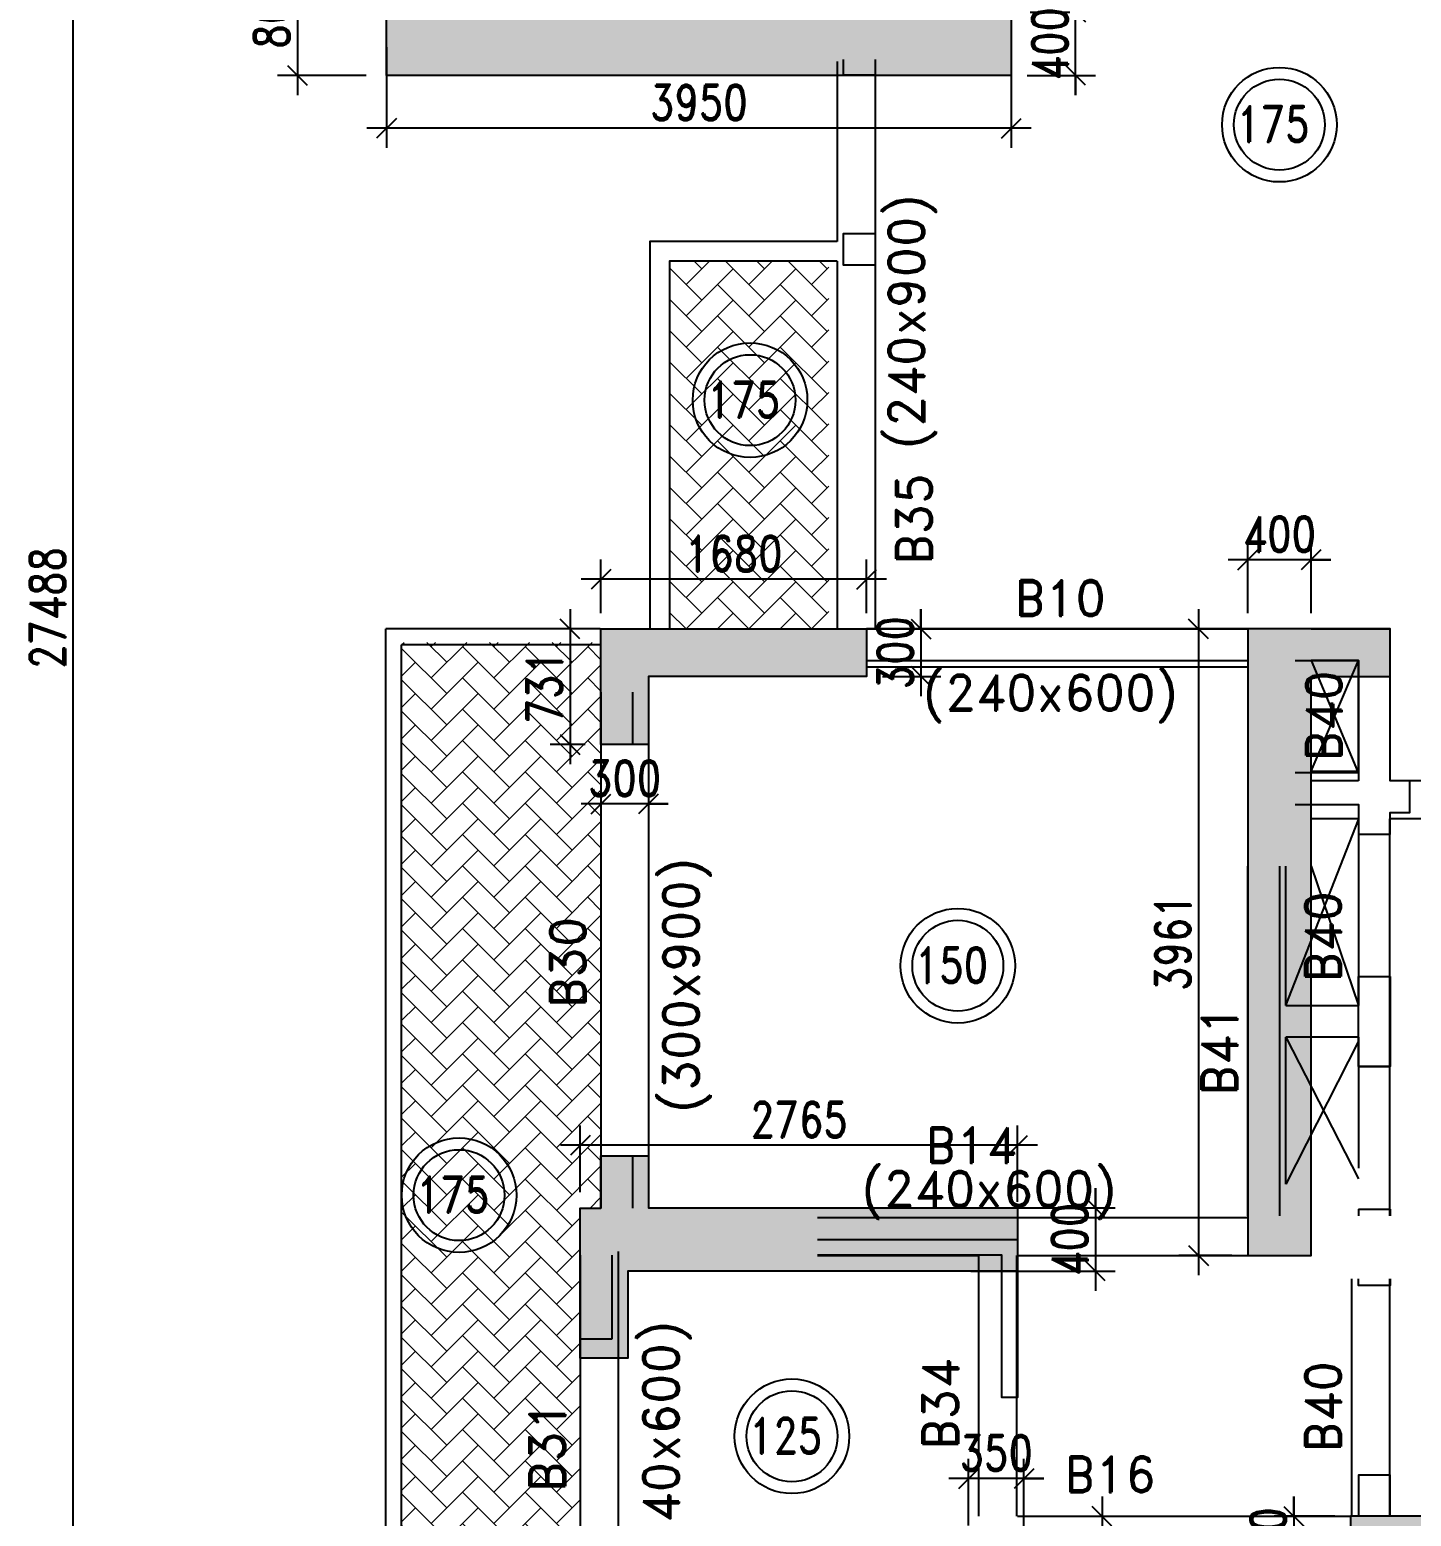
# Model space of a CAD drawing. Header units: millimetres. Extents: x 2061841 to 105821645, y -77612 to 48520811.
# Drawn here: x 105299043 to 105307777, y 48444176 to 48453574 of the extents above; entities that cross this region are included whole.
import ezdxf

# ---------------------------------------------------------------- set-up
doc = ezdxf.new("R2010")
doc.units = ezdxf.units.MM
doc.header["$LTSCALE"] = 10
doc.header["$MEASUREMENT"] = 0
doc.linetypes.add('$0$HIDDEN', pattern=[0.375, 0.25, -0.125])
for name, color, linetype in [('AS-COLS', 2, 'Continuous'), ('DIM', 8, 'Continuous'), ('S-BEAM', 4, 'Continuous'), ('S-BEAMNO.', 4, 'Continuous'), ('S-CUTOUT', 6, 'Continuous'), ('S-NON STR WALL', 1, 'Continuous'), ('S-OPENING', 6, 'Continuous'), ('S-slab thk.', 2, 'Continuous'), ('xa_type A_Seventh floor plan$0$A-WALL', 3, 'Continuous')]:
    doc.layers.add(name, color=color, linetype=linetype)
doc.layers.add('S-Hatch Balcony', color=8, linetype='Continuous', lineweight=5)
doc.layers.add('S-STRCOL HATCH', color=33, linetype='Continuous', lineweight=9)
doc.styles.add('200', font='romand.shx', dxfattribs={"width": 0.8, "height": 225})
doc.styles.add('RD', font='romand.shx', dxfattribs={"width": 0.9, "height": 225})
doc.dimstyles.new('GR1', dxfattribs={"dimtxt": 225, "dimasz": 125, "dimexe": 125, "dimexo": 100, "dimgap": 50, "dimtad": 1, "dimdec": 0, "dimzin": 3, "dimdsep": 46, "dimtxsty": '200', "dimblk1": 'OBLIQUE', "dimblk2": 'OBLIQUE', "dimsah": 1, "dimcen": 0.0625, "dimdle": 125, "dimclrd": 3, "dimclre": 3, "dimclrt": 2, "dimadec": 0, "dimazin": 0, "dimtfac": 1, "dimtdec": 0, "dimtix": 1, "dimtmove": 0, "dimatfit": 3, "dimfxl": 1, "dimtolj": 1, "dimtzin": 0, "dimarcsym": 0})

# ---------------------------------------------------------------- blocks, each defined once
blk = doc.blocks.new('_Oblique')
at = {"color": 0, "linetype": 'ByBlock', "lineweight": -2}
blk.add_line((-0.5, -0.5), (0.5, 0.5), dxfattribs=at)
blk = doc.blocks.new('*D359')
at = {"layer": 'Defpoints', "color": 0, "transparency": 16777216}
for p in [(102536317.6, 48561676.5), (102539498.1, 48561676.5), (102538298.6, 48534188.6)]:
    blk.add_point(p, dxfattribs=at)
at = {"layer": 'S-NON STR WALL', "color": 3, "lineweight": -2, "transparency": 16777216}
for p, q in [((102536317.6, 48534063.6), (102536317.6, 48561801.5)), ((102539398.1, 48561676.5), (102536192.6, 48561676.5)), ((102538198.6, 48534188.6), (102536192.6, 48534188.6))]:
    blk.add_line(p, q, dxfattribs=at)
at = {"layer": 'S-NON STR WALL', "color": 3, "linetype": 'ByBlock', "lineweight": -2, "transparency": 16777216, "xscale": 125, "yscale": 125, "zscale": 125}
for p, rotation in [((102536317.6, 48561676.5), 90), ((102536317.6, 48534188.6), 270)]:
    blk.add_blockref('_Oblique', p, dxfattribs=dict(at, rotation=rotation))
at = {"layer": 'S-NON STR WALL', "color": 2, "transparency": 16777216, "insert": (102536155.1, 48547932.6), "char_height": 225, "attachment_point": 5, "rotation": 90, "style": '200'}
blk.add_mtext('\\A1;27488', dxfattribs=at)
blk = doc.blocks.new('*D384')
at = {"layer": 'Defpoints', "color": 0, "transparency": 16777216}
for p in [(4998.3, 8510.5), (4998.3, 7610.5), (5398.2, 7610.5)]:
    blk.add_point(p, dxfattribs=at)
at = {"layer": 'DIM', "color": 3, "lineweight": -2, "transparency": 16777216}
for p, q in [((5398.2, 8635.5), (5398.2, 7485.5)), ((5098.3, 8510.5), (5523.2, 8510.5)), ((5098.3, 7610.5), (5523.2, 7610.5))]:
    blk.add_line(p, q, dxfattribs=at)
at = {"layer": 'DIM', "color": 3, "linetype": 'ByBlock', "lineweight": -2, "transparency": 16777216, "xscale": 125, "yscale": 125, "zscale": 125}
for p, rotation in [((5398.2, 8510.5), 90), ((5398.2, 7610.5), 270)]:
    blk.add_blockref('_Oblique', p, dxfattribs=dict(at, rotation=rotation))
at = {"layer": 'DIM', "color": 2, "transparency": 16777216, "insert": (5235.7, 8060.5), "char_height": 225, "attachment_point": 5, "rotation": 90, "style": '200'}
blk.add_mtext('\\A1;900', dxfattribs=at)
blk = doc.blocks.new('*D385')
at = {"layer": 'Defpoints', "color": 0, "transparency": 16777216}
for p in [(4554.3, 8748.3), (4554.3, 8352.1), (4904.3, 8340.2)]:
    blk.add_point(p, dxfattribs=at)
at = {"layer": 'DIM', "color": 3, "lineweight": -2, "transparency": 16777216}
for p, q in [((4554.3, 8452.1), (4554.3, 8873.3)), ((4904.3, 8440.2), (4904.3, 8873.3)), ((5029.3, 8748.3), (4429.3, 8748.3)), ((4554.3, 8748.3), (4429.3, 8748.3)), ((4904.3, 8748.3), (5029.3, 8748.3))]:
    blk.add_line(p, q, dxfattribs=at)
at = {"layer": 'DIM', "color": 3, "linetype": 'ByBlock', "lineweight": -2, "transparency": 16777216, "xscale": 125, "yscale": 125, "zscale": 125}
blk.add_blockref('_Oblique', (4554.3, 8748.3), dxfattribs=at)
at = {"layer": 'DIM', "color": 3, "linetype": 'ByBlock', "lineweight": -2, "transparency": 16777216, "xscale": 125, "yscale": 125, "zscale": 125, "rotation": 180}
blk.add_blockref('_Oblique', (4904.3, 8748.3), dxfattribs=at)
at = {"layer": 'DIM', "color": 2, "transparency": 16777216, "insert": (4729.3, 8910.8), "char_height": 225, "attachment_point": 5, "style": '200'}
blk.add_mtext('\\A1;350', dxfattribs=at)
blk = doc.blocks.new('*D386')
at = {"layer": 'Defpoints', "color": 0, "transparency": 16777216}
for p in [(6969.4, 8510.5), (6610.5, 8160.5), (6969.4, 8160.5)]:
    blk.add_point(p, dxfattribs=at)
at = {"layer": 'DIM', "color": 3, "lineweight": -2, "transparency": 16777216}
for p, q in [((6610.5, 8635.5), (6610.5, 8035.5)), ((6610.5, 8510.5), (6610.5, 8635.5)), ((6869.4, 8510.5), (6485.5, 8510.5)), ((6869.4, 8160.5), (6485.5, 8160.5)), ((6610.5, 8160.5), (6610.5, 8035.5))]:
    blk.add_line(p, q, dxfattribs=at)
at = {"layer": 'DIM', "color": 3, "linetype": 'ByBlock', "lineweight": -2, "transparency": 16777216, "xscale": 125, "yscale": 125, "zscale": 125}
for p, rotation in [((6610.5, 8510.5), 270), ((6610.5, 8160.5), 90)]:
    blk.add_blockref('_Oblique', p, dxfattribs=dict(at, rotation=rotation))
at = {"layer": 'DIM', "color": 2, "transparency": 16777216, "insert": (6448, 8335.5), "char_height": 225, "attachment_point": 5, "rotation": 90, "style": '200'}
blk.add_mtext('\\A1;350', dxfattribs=at)
blk = doc.blocks.new('*D388')
at = {"layer": 'Defpoints', "color": 0, "transparency": 16777216}
for p in [(2099.4, 10855.6), (2099.4, 10459.3), (4864.3, 10399.3)]:
    blk.add_point(p, dxfattribs=at)
at = {"layer": 'DIM', "color": 3, "lineweight": -2, "transparency": 16777216}
for p, q in [((2099.4, 10559.3), (2099.4, 10980.6)), ((4864.3, 10499.3), (4864.3, 10980.6)), ((4989.3, 10855.6), (1974.4, 10855.6))]:
    blk.add_line(p, q, dxfattribs=at)
at = {"layer": 'DIM', "color": 3, "linetype": 'ByBlock', "lineweight": -2, "transparency": 16777216, "xscale": 125, "yscale": 125, "zscale": 125, "rotation": 180}
blk.add_blockref('_Oblique', (2099.4, 10855.6), dxfattribs=at)
at = {"layer": 'DIM', "color": 3, "linetype": 'ByBlock', "lineweight": -2, "transparency": 16777216, "xscale": 125, "yscale": 125, "zscale": 125}
blk.add_blockref('_Oblique', (4864.3, 10855.6), dxfattribs=at)
at = {"layer": 'DIM', "color": 2, "transparency": 16777216, "insert": (3481.9, 11018.1), "char_height": 225, "attachment_point": 5, "style": '200'}
blk.add_mtext('\\A1;2765', dxfattribs=at)
blk = doc.blocks.new('*D389')
at = {"layer": 'Defpoints', "color": 0, "transparency": 16777216}
for p in [(4695.5, 10460.5), (4467.6, 10060.5), (5356.2, 10060.5)]:
    blk.add_point(p, dxfattribs=at)
at = {"layer": 'DIM', "color": 3, "lineweight": -2, "transparency": 16777216}
for p, q in [((5356.2, 10585.5), (5356.2, 9935.5)), ((5356.2, 10460.5), (5356.2, 10585.5)), ((4795.5, 10460.5), (5481.2, 10460.5)), ((4567.6, 10060.5), (5481.2, 10060.5)), ((5356.2, 10060.5), (5356.2, 9935.5))]:
    blk.add_line(p, q, dxfattribs=at)
at = {"layer": 'DIM', "color": 3, "linetype": 'ByBlock', "lineweight": -2, "transparency": 16777216, "xscale": 125, "yscale": 125, "zscale": 125}
for p, rotation in [((5356.2, 10460.5), 270), ((5356.2, 10060.5), 90)]:
    blk.add_blockref('_Oblique', p, dxfattribs=dict(at, rotation=rotation))
at = {"layer": 'DIM', "color": 2, "transparency": 16777216, "insert": (5193.7, 10260.5), "char_height": 225, "attachment_point": 5, "rotation": 90, "style": '200'}
blk.add_mtext('\\A1;400', dxfattribs=at)
blk = doc.blocks.new('*D390')
at = {"layer": 'Defpoints', "color": 0, "transparency": 16777216}
for p in [(2229.7, 14434.1), (2229.7, 14120.5), (3909.7, 14120.5)]:
    blk.add_point(p, dxfattribs=at)
at = {"layer": 'DIM', "color": 3, "lineweight": -2, "transparency": 16777216}
for p, q in [((2229.7, 14220.5), (2229.7, 14559.1)), ((3909.7, 14220.5), (3909.7, 14559.1)), ((4034.7, 14434.1), (2104.7, 14434.1))]:
    blk.add_line(p, q, dxfattribs=at)
at = {"layer": 'DIM', "color": 3, "linetype": 'ByBlock', "lineweight": -2, "transparency": 16777216, "xscale": 125, "yscale": 125, "zscale": 125, "rotation": 180}
blk.add_blockref('_Oblique', (2229.7, 14434.1), dxfattribs=at)
at = {"layer": 'DIM', "color": 3, "linetype": 'ByBlock', "lineweight": -2, "transparency": 16777216, "xscale": 125, "yscale": 125, "zscale": 125}
blk.add_blockref('_Oblique', (3909.7, 14434.1), dxfattribs=at)
at = {"layer": 'DIM', "color": 2, "transparency": 16777216, "insert": (3069.7, 14596.6), "char_height": 225, "attachment_point": 5, "style": '200'}
blk.add_mtext('\\A1;1680', dxfattribs=at)
blk = doc.blocks.new('*D391')
at = {"layer": 'Defpoints', "color": 0, "transparency": 16777216}
for p in [(2229.7, 14120.5), (2034.5, 13389.9), (2229.8, 13389.9)]:
    blk.add_point(p, dxfattribs=at)
at = {"layer": 'DIM', "color": 3, "lineweight": -2, "transparency": 16777216}
for p, q in [((2034.5, 14245.5), (2034.5, 13264.9)), ((2129.7, 14120.5), (1909.5, 14120.5)), ((2129.8, 13389.9), (1909.5, 13389.9))]:
    blk.add_line(p, q, dxfattribs=at)
at = {"layer": 'DIM', "color": 3, "linetype": 'ByBlock', "lineweight": -2, "transparency": 16777216, "xscale": 125, "yscale": 125, "zscale": 125}
for p, rotation in [((2034.5, 14120.5), 90), ((2034.5, 13389.9), 270)]:
    blk.add_blockref('_Oblique', p, dxfattribs=dict(at, rotation=rotation))
at = {"layer": 'DIM', "color": 2, "transparency": 16777216, "insert": (1872, 13755.2), "char_height": 225, "attachment_point": 5, "rotation": 90, "style": '200'}
blk.add_mtext('\\A1;731', dxfattribs=at)
blk = doc.blocks.new('*D392')
at = {"layer": 'Defpoints', "color": 0, "transparency": 16777216}
for p in [(2229.8, 13389.9), (2529.8, 13389.9), (2229.8, 13013.7)]:
    blk.add_point(p, dxfattribs=at)
at = {"layer": 'DIM', "color": 3, "lineweight": -2, "transparency": 16777216}
for p, q in [((2229.8, 13289.9), (2229.8, 12888.7)), ((2529.8, 13289.9), (2529.8, 12888.7)), ((2654.8, 13013.7), (2104.8, 13013.7)), ((2229.8, 13013.7), (2104.8, 13013.7)), ((2529.8, 13013.7), (2654.8, 13013.7))]:
    blk.add_line(p, q, dxfattribs=at)
at = {"layer": 'DIM', "color": 3, "linetype": 'ByBlock', "lineweight": -2, "transparency": 16777216, "xscale": 125, "yscale": 125, "zscale": 125}
blk.add_blockref('_Oblique', (2229.8, 13013.7), dxfattribs=at)
at = {"layer": 'DIM', "color": 3, "linetype": 'ByBlock', "lineweight": -2, "transparency": 16777216, "xscale": 125, "yscale": 125, "zscale": 125, "rotation": 180}
blk.add_blockref('_Oblique', (2529.8, 13013.7), dxfattribs=at)
at = {"layer": 'DIM', "color": 2, "transparency": 16777216, "insert": (2379.8, 13176.2), "char_height": 225, "attachment_point": 5, "style": '200'}
blk.add_mtext('\\A1;300', dxfattribs=at)
blk = doc.blocks.new('*D393')
at = {"layer": 'Defpoints', "color": 0, "transparency": 16777216}
for p in [(3909.7, 14120.5), (3909.7, 13820.5), (4252.8, 13820.5)]:
    blk.add_point(p, dxfattribs=at)
at = {"layer": 'DIM', "color": 3, "lineweight": -2, "transparency": 16777216}
for p, q in [((4252.8, 14245.5), (4252.8, 13695.5)), ((4252.8, 14120.5), (4252.8, 14245.5)), ((4009.7, 14120.5), (4377.8, 14120.5)), ((4009.7, 13820.5), (4377.8, 13820.5)), ((4252.8, 13820.5), (4252.8, 13695.5))]:
    blk.add_line(p, q, dxfattribs=at)
at = {"layer": 'DIM', "color": 3, "linetype": 'ByBlock', "lineweight": -2, "transparency": 16777216, "xscale": 125, "yscale": 125, "zscale": 125}
for p, rotation in [((4252.8, 14120.5), 270), ((4252.8, 13820.5), 90)]:
    blk.add_blockref('_Oblique', p, dxfattribs=dict(at, rotation=rotation))
at = {"layer": 'DIM', "color": 2, "transparency": 16777216, "insert": (4090.3, 13970.5), "char_height": 225, "attachment_point": 5, "rotation": 90, "style": '200'}
blk.add_mtext('\\A1;300', dxfattribs=at)
blk = doc.blocks.new('*D394')
at = {"layer": 'Defpoints', "color": 0, "transparency": 16777216}
for p in [(874.4, 17897.3), (4824.2, 17897.3), (874.4, 17285.8)]:
    blk.add_point(p, dxfattribs=at)
at = {"layer": 'DIM', "color": 3, "lineweight": -2, "transparency": 16777216}
for p, q in [((874.4, 17797.3), (874.4, 17160.8)), ((4824.2, 17797.3), (4824.2, 17160.8)), ((4949.2, 17285.8), (749.4, 17285.8))]:
    blk.add_line(p, q, dxfattribs=at)
at = {"layer": 'DIM', "color": 3, "linetype": 'ByBlock', "lineweight": -2, "transparency": 16777216, "xscale": 125, "yscale": 125, "zscale": 125, "rotation": 180}
blk.add_blockref('_Oblique', (874.4, 17285.8), dxfattribs=at)
at = {"layer": 'DIM', "color": 3, "linetype": 'ByBlock', "lineweight": -2, "transparency": 16777216, "xscale": 125, "yscale": 125, "zscale": 125}
blk.add_blockref('_Oblique', (4824.2, 17285.8), dxfattribs=at)
at = {"layer": 'DIM', "color": 2, "transparency": 16777216, "insert": (2849.3, 17448.3), "char_height": 225, "attachment_point": 5, "style": '200'}
blk.add_mtext('\\A1;3950', dxfattribs=at)
blk = doc.blocks.new('*D396')
at = {"layer": 'Defpoints', "color": 0, "transparency": 16777216}
for p in [(845.4, 18420), (310.8, 17620), (845.4, 17620)]:
    blk.add_point(p, dxfattribs=at)
at = {"layer": 'DIM', "color": 3, "lineweight": -2, "transparency": 16777216}
for p, q in [((310.8, 18545), (310.8, 17495)), ((745.4, 18420), (185.8, 18420)), ((745.4, 17620), (185.8, 17620))]:
    blk.add_line(p, q, dxfattribs=at)
at = {"layer": 'DIM', "color": 3, "linetype": 'ByBlock', "lineweight": -2, "transparency": 16777216, "xscale": 125, "yscale": 125, "zscale": 125}
for p, rotation in [((310.8, 18420), 90), ((310.8, 17620), 270)]:
    blk.add_blockref('_Oblique', p, dxfattribs=dict(at, rotation=rotation))
at = {"layer": 'DIM', "color": 2, "transparency": 16777216, "insert": (148.3, 18020), "char_height": 225, "attachment_point": 5, "rotation": 90, "style": '200'}
blk.add_mtext('\\A1;800', dxfattribs=at)
blk = doc.blocks.new('*D407')
at = {"layer": 'Defpoints', "color": 0, "transparency": 16777216}
for p in [(6319.5, 14556.9), (6319.5, 14120.5), (6719.5, 14120.5)]:
    blk.add_point(p, dxfattribs=at)
at = {"layer": 'DIM', "color": 3, "lineweight": -2, "transparency": 16777216}
for p, q in [((6319.5, 14220.5), (6319.5, 14681.9)), ((6719.5, 14220.5), (6719.5, 14681.9)), ((6844.5, 14556.9), (6194.5, 14556.9)), ((6319.5, 14556.9), (6194.5, 14556.9)), ((6719.5, 14556.9), (6844.5, 14556.9))]:
    blk.add_line(p, q, dxfattribs=at)
at = {"layer": 'DIM', "color": 3, "linetype": 'ByBlock', "lineweight": -2, "transparency": 16777216, "xscale": 125, "yscale": 125, "zscale": 125}
blk.add_blockref('_Oblique', (6319.5, 14556.9), dxfattribs=at)
at = {"layer": 'DIM', "color": 3, "linetype": 'ByBlock', "lineweight": -2, "transparency": 16777216, "xscale": 125, "yscale": 125, "zscale": 125, "rotation": 180}
blk.add_blockref('_Oblique', (6719.5, 14556.9), dxfattribs=at)
at = {"layer": 'DIM', "color": 2, "transparency": 16777216, "insert": (6519.5, 14719.4), "char_height": 225, "attachment_point": 5, "style": '200'}
blk.add_mtext('\\A1;400', dxfattribs=at)
blk = doc.blocks.new('*D408')
at = {"layer": 'Defpoints', "color": 0, "transparency": 16777216}
for p in [(6319.5, 14120.5), (6008, 10159.3), (6319.5, 10159.3)]:
    blk.add_point(p, dxfattribs=at)
at = {"layer": 'DIM', "color": 3, "lineweight": -2, "transparency": 16777216}
for p, q in [((6008, 14245.5), (6008, 10034.3)), ((6219.5, 14120.5), (5883, 14120.5)), ((6219.5, 10159.3), (5883, 10159.3))]:
    blk.add_line(p, q, dxfattribs=at)
at = {"layer": 'DIM', "color": 3, "linetype": 'ByBlock', "lineweight": -2, "transparency": 16777216, "xscale": 125, "yscale": 125, "zscale": 125}
for p, rotation in [((6008, 14120.5), 90), ((6008, 10159.3), 270)]:
    blk.add_blockref('_Oblique', p, dxfattribs=dict(at, rotation=rotation))
at = {"layer": 'DIM', "color": 2, "transparency": 16777216, "insert": (5845.5, 12139.9), "char_height": 225, "attachment_point": 5, "rotation": 90, "style": '200'}
blk.add_mtext('\\A1;3961', dxfattribs=at)
blk = doc.blocks.new('*D451')
at = {"layer": 'Defpoints', "color": 0, "transparency": 16777216}
for p in [(4824.2, 18019.9), (5230.6, 18019.9), (4824.2, 17619.9)]:
    blk.add_point(p, dxfattribs=at)
at = {"layer": 'DIM', "color": 3, "lineweight": -2, "transparency": 16777216}
for p, q in [((5230.6, 17494.9), (5230.6, 18144.9)), ((5230.6, 18019.9), (5230.6, 18144.9)), ((4924.2, 18019.9), (5355.6, 18019.9)), ((4924.2, 17619.9), (5355.6, 17619.9)), ((5230.6, 17619.9), (5230.6, 17494.9))]:
    blk.add_line(p, q, dxfattribs=at)
at = {"layer": 'DIM', "color": 3, "linetype": 'ByBlock', "lineweight": -2, "transparency": 16777216, "xscale": 125, "yscale": 125, "zscale": 125}
for p, rotation in [((5230.6, 18019.9), 270), ((5230.6, 17619.9), 90)]:
    blk.add_blockref('_Oblique', p, dxfattribs=dict(at, rotation=rotation))
at = {"layer": 'DIM', "color": 2, "transparency": 16777216, "insert": (5068.1, 17819.9), "char_height": 225, "attachment_point": 5, "rotation": 90, "style": '200'}
blk.add_mtext('\\A1;400', dxfattribs=at)
blk = doc.blocks.new('G$CDE8A9FAD')
at = {"layer": 'S-STRCOL HATCH'}
h = blk.add_hatch(color=256, dxfattribs=at)
h.dxf.hatch_style = 1
h.paths.add_polyline_path([(4824.2, 17619.9), (874.4, 17619.9), (874.4, 18019.9), (4824.2, 18019.9), (4824.2, 17619.9)])
h = blk.add_hatch(color=256, dxfattribs=at)
h.dxf.hatch_style = 1
h.paths.add_polyline_path([(2529.8, 13389.9), (2229.8, 13389.9), (2229.7, 14120.5), (3909.7, 14120.5), (3909.7, 13820.5), (2529.7, 13820.5), (2529.8, 13389.9)])
h = blk.add_hatch(color=256, dxfattribs=at)
h.dxf.hatch_style = 1
h.paths.add_polyline_path([(6319.5, 14120.5), (6319.5, 10159.3), (6719.5, 10159.3), (6719.5, 13820.5), (7219.4, 13820.5), (7219.4, 14120.5), (6319.5, 14120.5)])
h = blk.add_hatch(color=256, dxfattribs=at)
h.dxf.hatch_style = 1
h.paths.add_polyline_path([(2229.8, 10789.9), (2529.7, 10789.9), (2529.7, 10460.5), (4864.3, 10460.5), (4864.3, 10060.5), (2399.4, 10060.5), (2399.4, 9509.5), (2099.4, 9509.5), (2099.4, 10459.3), (2229.8, 10459.3), (2229.8, 10789.9)])
h = blk.add_hatch(color=256, dxfattribs=at)
h.dxf.hatch_style = 1
h.paths.add_polyline_path([(9239.8, 8510.5), (6969.4, 8510.5), (6969.4, 8160.5), (9239.8, 8160.5), (9239.8, 8510.5)])
at = {"layer": 'AS-COLS', "color": 1, "elevation": 0}
for points in [[(4824.2, 17619.9), (874.4, 17619.9), (874.4, 18019.9), (4824.2, 18019.9)], [(2529.8, 13389.9), (2229.8, 13389.9), (2229.7, 14120.5), (3909.7, 14120.5), (3909.7, 13820.5), (2529.7, 13820.5)], [(9239.8, 8510.5), (6969.4, 8510.5), (6969.4, 8160.5), (9239.8, 8160.5)]]:
    blk.add_lwpolyline(points, close=True, dxfattribs=at)
for points in [[(6319.5, 14120.5), (6319.4, 14120.5), (6319.4, 13820.5), (6319.5, 13820.5)], [(6319.5, 14120.5), (6319.5, 10159.3), (6719.5, 10159.3), (6719.5, 13820.5), (7219.4, 13820.5), (7219.4, 14120.5), (6319.5, 14120.5)], [(2229.8, 10789.9), (2529.7, 10789.9), (2529.7, 10460.5), (4864.3, 10460.5), (4864.3, 10060.5), (2399.4, 10060.5), (2399.4, 9509.5), (2099.4, 9509.5), (2099.4, 10459.3), (2229.8, 10459.3), (2229.8, 10789.9)]]:
    blk.add_lwpolyline(points, dxfattribs=at)
at = {"layer": 'DIM'}
for base, p1, p2, picture, middle in [((310.8, 17620, 0), (845.4, 18420), (845.4, 17620), '*D396', (148.3, 18020, 0)), ((5230.6, 18019.9), (4824.2, 17619.9), (4824.2, 18019.9), '*D451', (5068.1, 17819.9)), ((2034.5, 13389.9, 0), (2229.7, 14120.5), (2229.8, 13389.9), '*D391', (1872, 13755.2, 0)), ((4252.8, 13820.5, 0), (3909.7, 14120.5), (3909.7, 13820.5), '*D393', (4090.3, 13970.5, 0)), ((6008, 10159.3, 0), (6319.5, 14120.5), (6319.5, 10159.3, 0), '*D408', (5845.5, 12139.9, 0)), ((5356.2, 10060.5, 0), (4695.5, 10460.5), (4467.6, 10060.5), '*D389', (5193.7, 10260.5, 0)), ((5398.2, 7610.5, 0), (4998.3, 8510.5), (4998.3, 7610.5), '*D384', (5235.7, 8060.5, 0)), ((6610.5, 8160.5, 0), (6969.4, 8510.5, 0), (6969.4, 8160.5, 0), '*D386', (6448, 8335.5, 0))]:
    dim = blk.add_linear_dim(base=base, p1=p1, p2=p2, angle=90, dimstyle='GR1', dxfattribs=at)
    dim.commit()
    dim.dimension.update_dxf_attribs({"geometry": picture, "text_midpoint": middle})
for base, p1, p2, picture, middle in [((874.4, 17285.8, 0), (4824.2, 17897.3), (874.4, 17897.3), '*D394', (2849.3, 17448.3, 0)), ((6319.5, 14556.9, 0), (6719.5, 14120.5), (6319.5, 14120.5), '*D407', (6519.5, 14719.4, 0)), ((2229.7, 14434.1, 0), (3909.7, 14120.5), (2229.7, 14120.5), '*D390', (3069.7, 14596.6, 0)), ((2229.8, 13013.7, 0), (2529.8, 13389.9), (2229.8, 13389.9), '*D392', (2379.8, 13176.2, 0)), ((2099.4, 10855.6, 0), (4864.3, 10399.3), (2099.4, 10459.3), '*D388', (3481.9, 11018.1, 0)), ((4554.3, 8748.3, 0), (4904.3, 8340.2), (4554.3, 8352.1), '*D385', (4729.3, 8910.8, 0))]:
    dim = blk.add_linear_dim(base=base, p1=p1, p2=p2, dimstyle='GR1', dxfattribs=at)
    dim.commit()
    dim.dimension.update_dxf_attribs({"geometry": picture, "text_midpoint": middle})
blk = doc.blocks.new('TOWER-A TYPICAL FLOOR FRAMING PLAN N')
at = {"layer": 'S-Hatch Balcony'}
h = blk.add_hatch(dxfattribs=at)
h.set_pattern_fill('AR-HBONE', color=256, scale=35, style=0)
h.set_pattern_definition([(45, (101997157.3, 48851705.99), (2e-14, 197.9899), [420, -140]), (135, (101997256.29, 48851804.99), (2e-14, 197.9899), [420, -140])])
h.paths.add_polyline_path([(102541093.7, 48550126.2), (102540087.9, 48550126.2), (102540087.9, 48547801.4), (102541093.7, 48547801.4)])
h = blk.add_hatch(dxfattribs=at)
h.set_pattern_fill('AR-HBONE', color=256, scale=35, style=0)
h.set_pattern_definition([(45, (101994357.28, 48841298.31), (2e-14, 197.9899), [420, -140]), (135, (101994456.27, 48841397.31), (2e-14, 197.9899), [420, -140])])
edge = h.paths.add_edge_path()
edge.add_line((102539649, 48547716.2), (102538393.7, 48547716.2))
edge.add_line((102538393.7, 48547716.2), (102538393.7, 48541991.2))
edge.add_line((102538393.7, 48541991.2), (102538593.7, 48541991.2))
edge.add_line((102538593.7, 48541991.2), (102538593.7, 48541891.2))
edge.add_line((102538593.7, 48541891.2), (102539518.8, 48541891.2))
edge.add_line((102539518.8, 48541891.2), (102539518.8, 48544140))
edge.add_line((102539518.8, 48544140), (102539649, 48544140))
edge.add_line((102539649, 48544140), (102539653.7, 48547676.2))
at = {"layer": 'S-BEAM'}
for p, q in [((102541147.9, 48551387.3), (102541147.9, 48550251.2)), ((102541147.9, 48550126.2), (102541147.9, 48547801.2)), ((102539649, 48547801.2, 0), (102538293.7, 48547801.2, 0)), ((102538293.7, 48541991.2), (102538293.7, 48547801.2, 0)), ((102539649, 48547701.2, 0), (102538393.7, 48547701.2, 0)), ((102538393.7, 48541991.2), (102538393.7, 48547701.2, 0)), ((102539653.7, 48547401.2), (102539653.7, 48544140)), ((102544443.4, 48546994.2), (102544443.4, 48546841.2)), ((102544443.4, 48546841.2), (102544143.4, 48546841.2)), ((102544443.4, 48546601.2), (102544443.4, 48545421.1)), ((102543983.4, 48545421.1), (102543983.4, 48546301.2)), ((102543983.4, 48544291.2), (102543983.4, 48545221.1)), ((102544443.4, 48545221.1), (102544443.4, 48544391.2)), ((102539523.6, 48541531.2), (102539523.6, 48543841.2))]:
    blk.add_line(p, q, dxfattribs=at)
at = {"layer": 'S-BEAM', "linetype": '$0$HIDDEN'}
for p, q in [((102541387.9, 48551387.3), (102541387.9, 48547801.2)), ((102541333.6, 48547801.2), (102543743.4, 48547801.2)), ((102544143.4, 48547801.2), (102544643.4, 48547801.2)), ((102544643.3, 48546841.2), (102544643.4, 48547801.3)), ((102541333.6, 48547561.2), (102543743.4, 48547561.2)), ((102539953.7, 48547401.2), (102539953.7, 48544140)), ((102546093.4, 48546841.2), (102544643.3, 48546841.2)), ((102544443.4, 48546601.2), (102544143.4, 48546601.2)), ((102544638.8, 48546601.2), (102544638.8, 48544091.2)), ((102546093.4, 48546601.2), (102544638.8, 48546601.2)), ((102543743.4, 48544091.2), (102543743.4, 48546301.2)), ((102541023.4, 48544080), (102543743.4, 48544080)), ((102539763.6, 48543865), (102539763.6, 48541531.2)), ((102541023.4, 48543840), (102542043.6, 48543840)), ((102542043.6, 48542191.2), (102542043.6, 48543840)), ((102542283.6, 48542191.2), (102542283.6, 48543840)), ((102542283.6, 48543840), (102543743.4, 48543840)), ((102544398.8, 48543691.2), (102544398.8, 48542191.2)), ((102544638.8, 48543691.2), (102544638.8, 48542191.2)), ((102542288.3, 48542191.3), (102544393.3, 48542191.2))]:
    blk.add_line(p, q, dxfattribs=at)
at = {"layer": 'S-BEAM', "elevation": 0}
for points in [[(102541147.9, 48550251.2), (102539962.9, 48550251.2), (102539962.9, 48547801.2)], [(102541147.9, 48550126.2), (102540087.9, 48550126.2), (102540087.9, 48547801.2)], [(102544143.4, 48546901.2), (102544443.4, 48546901.2), (102544443.4, 48547601.2), (102544143.4, 48547601.2)], [(102543983.4, 48545421.1), (102544443.4, 48545421.1)], [(102544443.4, 48545221.1), (102543983.4, 48545221.1)]]:
    blk.add_lwpolyline(points, dxfattribs=at)
at = {"layer": 'S-CUTOUT'}
for p, q in [((102544143.4, 48547601.2), (102544436.4, 48546901.2)), ((102544143.4, 48546901.2), (102544443.4, 48547601.2)), ((102543983.4, 48545421.1), (102544443.4, 48546593.6)), ((102544143.4, 48546301.2), (102544443.4, 48545421.1)), ((102543983.4, 48545221.1), (102544443.4, 48544323.6)), ((102544443.4, 48545194.8), (102543983.4, 48544291.2))]:
    blk.add_line(p, q, dxfattribs=at)
at = {"layer": 'S-slab thk.'}
for centre, radius in [((102543943.1, 48550988.9, 0), 362.3), ((102543943.1, 48550988.9, 0), 287.3), ((102540596.4, 48549247.3, 0), 362.3), ((102540596.4, 48549247.3, 0), 287.3), ((102541910.1, 48545671.5, 0), 362.3), ((102541910.1, 48545671.5, 0), 287.3), ((102538756.9, 48544221.1, 0), 362.3), ((102538756.9, 48544221.1, 0), 287.3), ((102540861.5, 48542696.9, 0), 362.3), ((102540861.5, 48542696.9, 0), 287.3)]:
    blk.add_circle(centre, radius, dxfattribs=at)
at = {"layer": 'xa_type A_Seventh floor plan$0$A-WALL', "color": 3}
for p, q in [((102544768.4, 48546841.2, 0), (102544643.4, 48546841.2, 0)), ((102543943.4, 48546301.2, 0), (102543943.4, 48544091.2, 0)), ((102544443.4, 48545603.7, 0), (102544643.4, 48545603.7, 0)), ((102544443.3, 48545033.6, 0), (102544643.3, 48545033.6, 0)), ((102544443.4, 48544133.6, 0), (102544643.4, 48544133.6, 0))]:
    blk.add_line(p, q, dxfattribs=at)
at = {"layer": 'xa_type A_Seventh floor plan$0$A-WALL', "color": 3, "elevation": 0}
for points in [[(102541388, 48551400.8), (102541388, 48551301.4), (102541187.9, 48551301.4), (102541187.9, 48551400.8)], [(102543743.4, 48547801.1), (102541333.6, 48547801.4)], [(102544043.4, 48546691.2), (102544443.4, 48546691.2), (102544443.4, 48546503.7), (102544643.4, 48546503.7), (102544643.4, 48546641.2), (102544768.4, 48546641.2), (102544768.4, 48546841.2), (102544643.3, 48546841.2), (102544643.4, 48547801), (102544043.4, 48547801.1)], [(102541333.7, 48547601.2), (102543743.4, 48547601.2)], [(102544043.4, 48547601.2), (102544443.4, 48547601.2), (102544443.4, 48546891.2), (102544043.4, 48546891.2)], [(102539853.7, 48547401.2), (102539853.7, 48547070.6), (102539653.7, 48547070.6), (102539653.7, 48547401.2)], [(102543743.4, 48546301.2), (102543743.4, 48544091.2)], [(102544443.4, 48545603.7), (102544443.4, 48545421.1)], [(102544643.4, 48545603.7), (102544643.3, 48545033.6)], [(102539653.7, 48544140), (102539653.7, 48544470.6), (102539853.7, 48544470.6), (102539853.7, 48544140)], [(102544443.4, 48544133.6), (102544443.4, 48544091.2)], [(102544643.4, 48544133.6), (102544643.4, 48544091.2)], [(102541023.5, 48543941.2), (102542288.2, 48543941.2), (102542288.2, 48542941.1), (102542188.2, 48542941.1), (102542188.2, 48543841.2), (102541023.5, 48543841.2)], [(102539722.6, 48543310.7), (102539523.4, 48543310.7), (102539523.4, 48543840)], [(102539723.4, 48543841.2), (102539723.4, 48543310.7)], [(102544643.4, 48543691.2), (102544643.4, 48543651), (102544443.4, 48543651), (102544443.4, 48543691.2)], [(102544643.4, 48542191.2), (102544643.4, 48542451), (102544443.4, 48542451), (102544443.4, 48542191.2)]]:
    blk.add_lwpolyline(points, dxfattribs=at)
for points in [[(102541285.7, 48550101.4), (102541187.8, 48550101.4), (102541187.8, 48550301.4), (102541387.8, 48550301.4), (102541387.8, 48550101.4)], [(102544643.4, 48545603.7), (102544643.3, 48545033.6), (102544443.3, 48545033.6), (102544443.4, 48545421.1), (102544443.4, 48545603.7)]]:
    blk.add_lwpolyline(points, close=True, dxfattribs=at)
at = {"layer": 'AS-COLS', "color": 6}
blk.add_blockref('G$CDE8A9FAD', (102537424, 48533680.7), dxfattribs=at)
at = {"layer": 'S-BEAMNO.', "color": 2, "style": 'RD'}
for s, rotation, p in [('(240x900)', 90.00028, (102541696.9, 48548942.3, 0)), ('(240x600)', 0.00028, (102541694.8, 48547285.8, 0)), ('(300x900)', 90.00028, (102540272, 48544747.4, 0)), ('(240x600)', 0.00028, (102541307.2, 48544147.6, 0)), ('(240x600)', 90.00028, (102540145.5, 48541821.3))]:
    blk.add_text(s, height=225, rotation=rotation, dxfattribs=at).set_placement(p)
at = {"layer": 'S-BEAMNO.', "color": 4, "style": 'RD'}
for s, rotation, p in [('B35', 90.00028, (102541745.6, 48548206.5)), ('B10', 0.00028, (102542267.9, 48547883.3, 0)), ('B40', 90.00028, (102544336.6, 48546962)), ('B40', 90.00028, (102544332, 48545565.3)), ('B30', 90.00028, (102539557.2, 48545403.6)), ('B41', 90.00028, (102543676.6, 48544848.7)), ('B14', 0.00028, (102541704.4, 48544424.7, 0)), ('B34', 90.00028, (102541912.5, 48542610.7)), ('B40', 90.00028, (102544332, 48542593.7)), ('B31', 90.00028, (102539426.9, 48542343.9)), ('B16', 0.00028, (102542583.5, 48542343.5))]:
    blk.add_text(s, height=225, rotation=rotation, dxfattribs=at).set_placement(p)
at = {"layer": 'S-slab thk.', "style": 'RD', "width": 0.8}
for s, p in [('175', (102543671.6, 48550880.1, 0)), ('175', (102540325, 48549138.5, 0)), ('150', (102541638.7, 48545562.7, 0)), ('175', (102538485.5, 48544112.3, 0)), ('125', (102540590, 48542588.1, 0))]:
    blk.add_text(s, height=225, rotation=0.00028, dxfattribs=at).set_placement(p)
at = {"layer": 'S-NON STR WALL', "color": 6}
dim = blk.add_linear_dim(base=(102536317.6, 48561676.5), p1=(102538298.6, 48534188.6), p2=(102539498.1, 48561676.5), angle=90, dimstyle='GR1', dxfattribs=at)
dim.commit()
dim.dimension.update_dxf_attribs({"geometry": '*D359', "text_midpoint": (102536155.1, 48547932.6)})

msp = doc.modelspace()

# ---------------------------------------------------------------- block references
at = {"layer": 'S-OPENING'}
msp.add_blockref('TOWER-A TYPICAL FLOOR FRAMING PLAN N', (2763000.3, -98014.7), dxfattribs=at)

doc.saveas('drawing.dxf')
